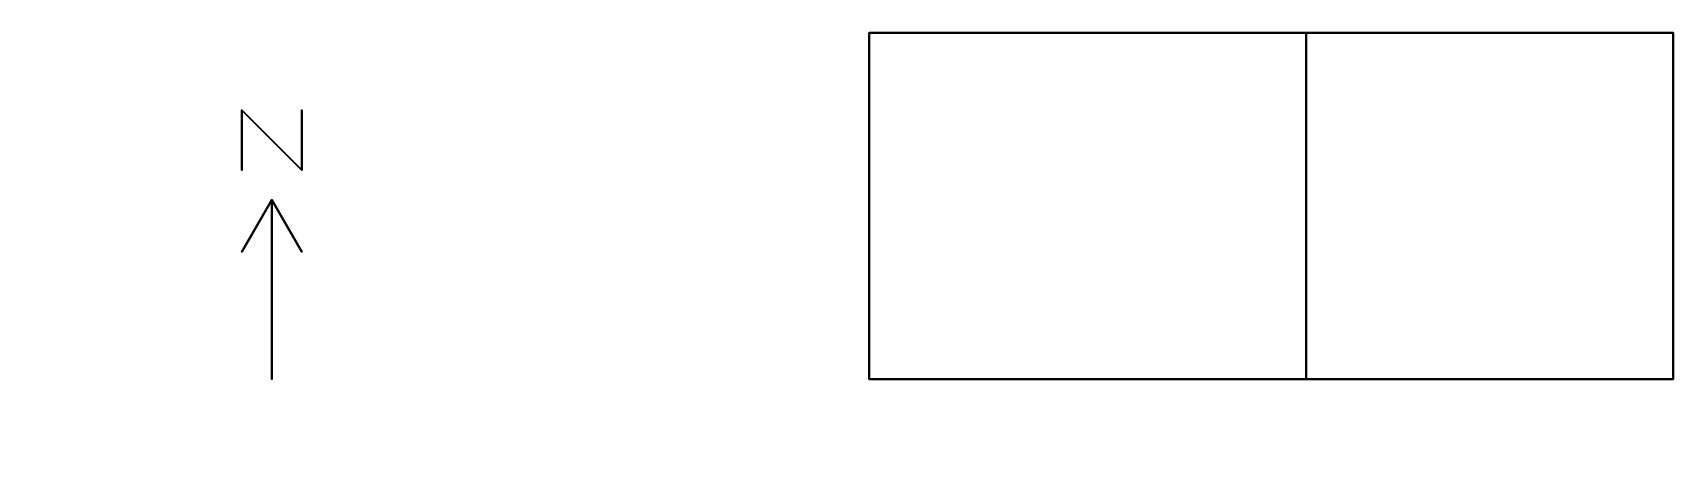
# Model space of a CAD drawing. Header units: metres. Extents: x -19.3 to 8.2, y -4.9 to 2.
import ezdxf

# ---------------------------------------------------------------- set-up
doc = ezdxf.new("R2010")
doc.units = ezdxf.units.M

msp = doc.modelspace()

# ---------------------------------------------------------------- linework, layer by layer
at = {"layer": '1', "color": 3}
for points in [[(-15.79825, 0.73946, 0.1), (-15.79825, 0.73946), (-15.79825, -0.26054), (-15.79825, -0.26054, 0.1)], [(-15.79825, 0.73946, 0.1), (-15.79825, 0.73946), (-14.79825, -0.26054), (-14.79825, -0.26054, 0.1)], [(-14.79825, 0.73946, 0.1), (-14.79825, 0.73946), (-14.79825, -0.26054), (-14.79825, -0.26054, 0.1)], [(-15.29825, -0.76054, 0.1), (-15.29825, -0.76054), (-15.79825, -1.62656), (-15.79825, -1.62656, 0.1)], [(-15.29825, -0.76054, 0.1), (-15.29825, -0.76054), (-15.29825, -3.76054), (-15.29825, -3.76054, 0.1)], [(-15.29825, -0.76054, 0.1), (-15.29825, -0.76054), (-14.79825, -1.62656), (-14.79825, -1.62656, 0.1)]]:
    msp.add_3dface(points, dxfattribs=at)
at = {"layer": 'BLOCK1_ZONE1', "color": 43}
for points in [[(2.01475, 2.03673, 3.5), (2.01475, 2.03673), (2.01475, -3.76054), (2.01475, -3.76054, 3.5)], [(8.1562, 2.03673, 3.5), (8.1562, 2.03673), (2.01475, 2.03673), (2.01475, 2.03673, 3.5)], [(8.1562, -3.76054, 3.5), (8.1562, -3.76054), (8.1562, 2.03673), (8.1562, 2.03673, 3.5)], [(2.01475, -3.76054, 3.5), (2.01475, -3.76054), (8.1562, -3.76054), (8.1562, -3.76054, 3.5)]]:
    msp.add_3dface(points, dxfattribs=at)
at = {"layer": 'BLOCK1_ZONE1', "color": 8}
msp.add_3dface([(8.1562, 2.03673), (8.1562, -3.76054), (2.01475, -3.76054), (2.01475, 2.03673)], dxfattribs=at)
at = {"layer": 'BLOCK1_ZONE1', "color": 15}
msp.add_3dface([(2.01475, 2.03673, 3.5), (2.01475, -3.76054, 3.5), (8.1562, -3.76054, 3.5), (8.1562, 2.03673, 3.5)], dxfattribs=at)
at = {"layer": 'BLOCK1_ZONE1', "color": 143}
for points in [[(6.95761, 2.03673, 2.26), (6.95761, 2.03673, 0.84), (2.99585, 2.03673, 0.84), (2.99585, 2.03673, 2.26)], [(8.1562, -2.6462, 2.26), (8.1562, -2.6462, 0.84), (8.1562, 0.92239, 0.84), (8.1562, 0.92239, 2.26)], [(2.99585, -3.76054, 2.26), (2.99585, -3.76054, 0.84), (6.95761, -3.76054, 0.84), (6.95761, -3.76054, 2.26)]]:
    msp.add_3dface(points, dxfattribs=at)
at = {"layer": 'BLOCK1_ZONE2', "color": 43}
for points in [[(2.01475, 2.03673, 3.5), (2.01475, 2.03673), (-5.29825, 2.03673), (-5.29825, 2.03673, 3.5)], [(-5.29825, 2.03673, 3.5), (-5.29825, 2.03673), (-5.29825, -3.76054), (-5.29825, -3.76054, 3.5)], [(2.01475, -3.76054, 3.5), (2.01475, -3.76054), (2.01475, 2.03673), (2.01475, 2.03673, 3.5)], [(-5.29825, -3.76054, 3.5), (-5.29825, -3.76054), (2.01475, -3.76054), (2.01475, -3.76054, 3.5)]]:
    msp.add_3dface(points, dxfattribs=at)
at = {"layer": 'BLOCK1_ZONE2', "color": 8}
msp.add_3dface([(2.01475, 2.03673), (2.01475, -3.76054), (-5.29825, -3.76054), (-5.29825, 2.03673)], dxfattribs=at)
at = {"layer": 'BLOCK1_ZONE2', "color": 15}
msp.add_3dface([(-5.29825, 2.03673, 3.5), (-5.29825, -3.76054, 3.5), (2.01475, -3.76054, 3.5), (2.01475, 2.03673, 3.5)], dxfattribs=at)
at = {"layer": 'BLOCK1_ZONE2', "color": 143}
for points in [[(0.85793, 2.03673, 2.26), (0.85793, 2.03673, 0.84), (-3.92392, 2.03673, 0.84), (-3.92392, 2.03673, 2.26)], [(-5.29825, 0.92239, 2.26), (-5.29825, 0.92239, 0.84), (-5.29825, -2.6462, 0.84), (-5.29825, -2.6462, 2.26)], [(-3.92392, -3.76054, 2.26), (-3.92392, -3.76054, 0.84), (0.85793, -3.76054, 0.84), (0.85793, -3.76054, 2.26)]]:
    msp.add_3dface(points, dxfattribs=at)

doc.saveas('drawing.dxf')
